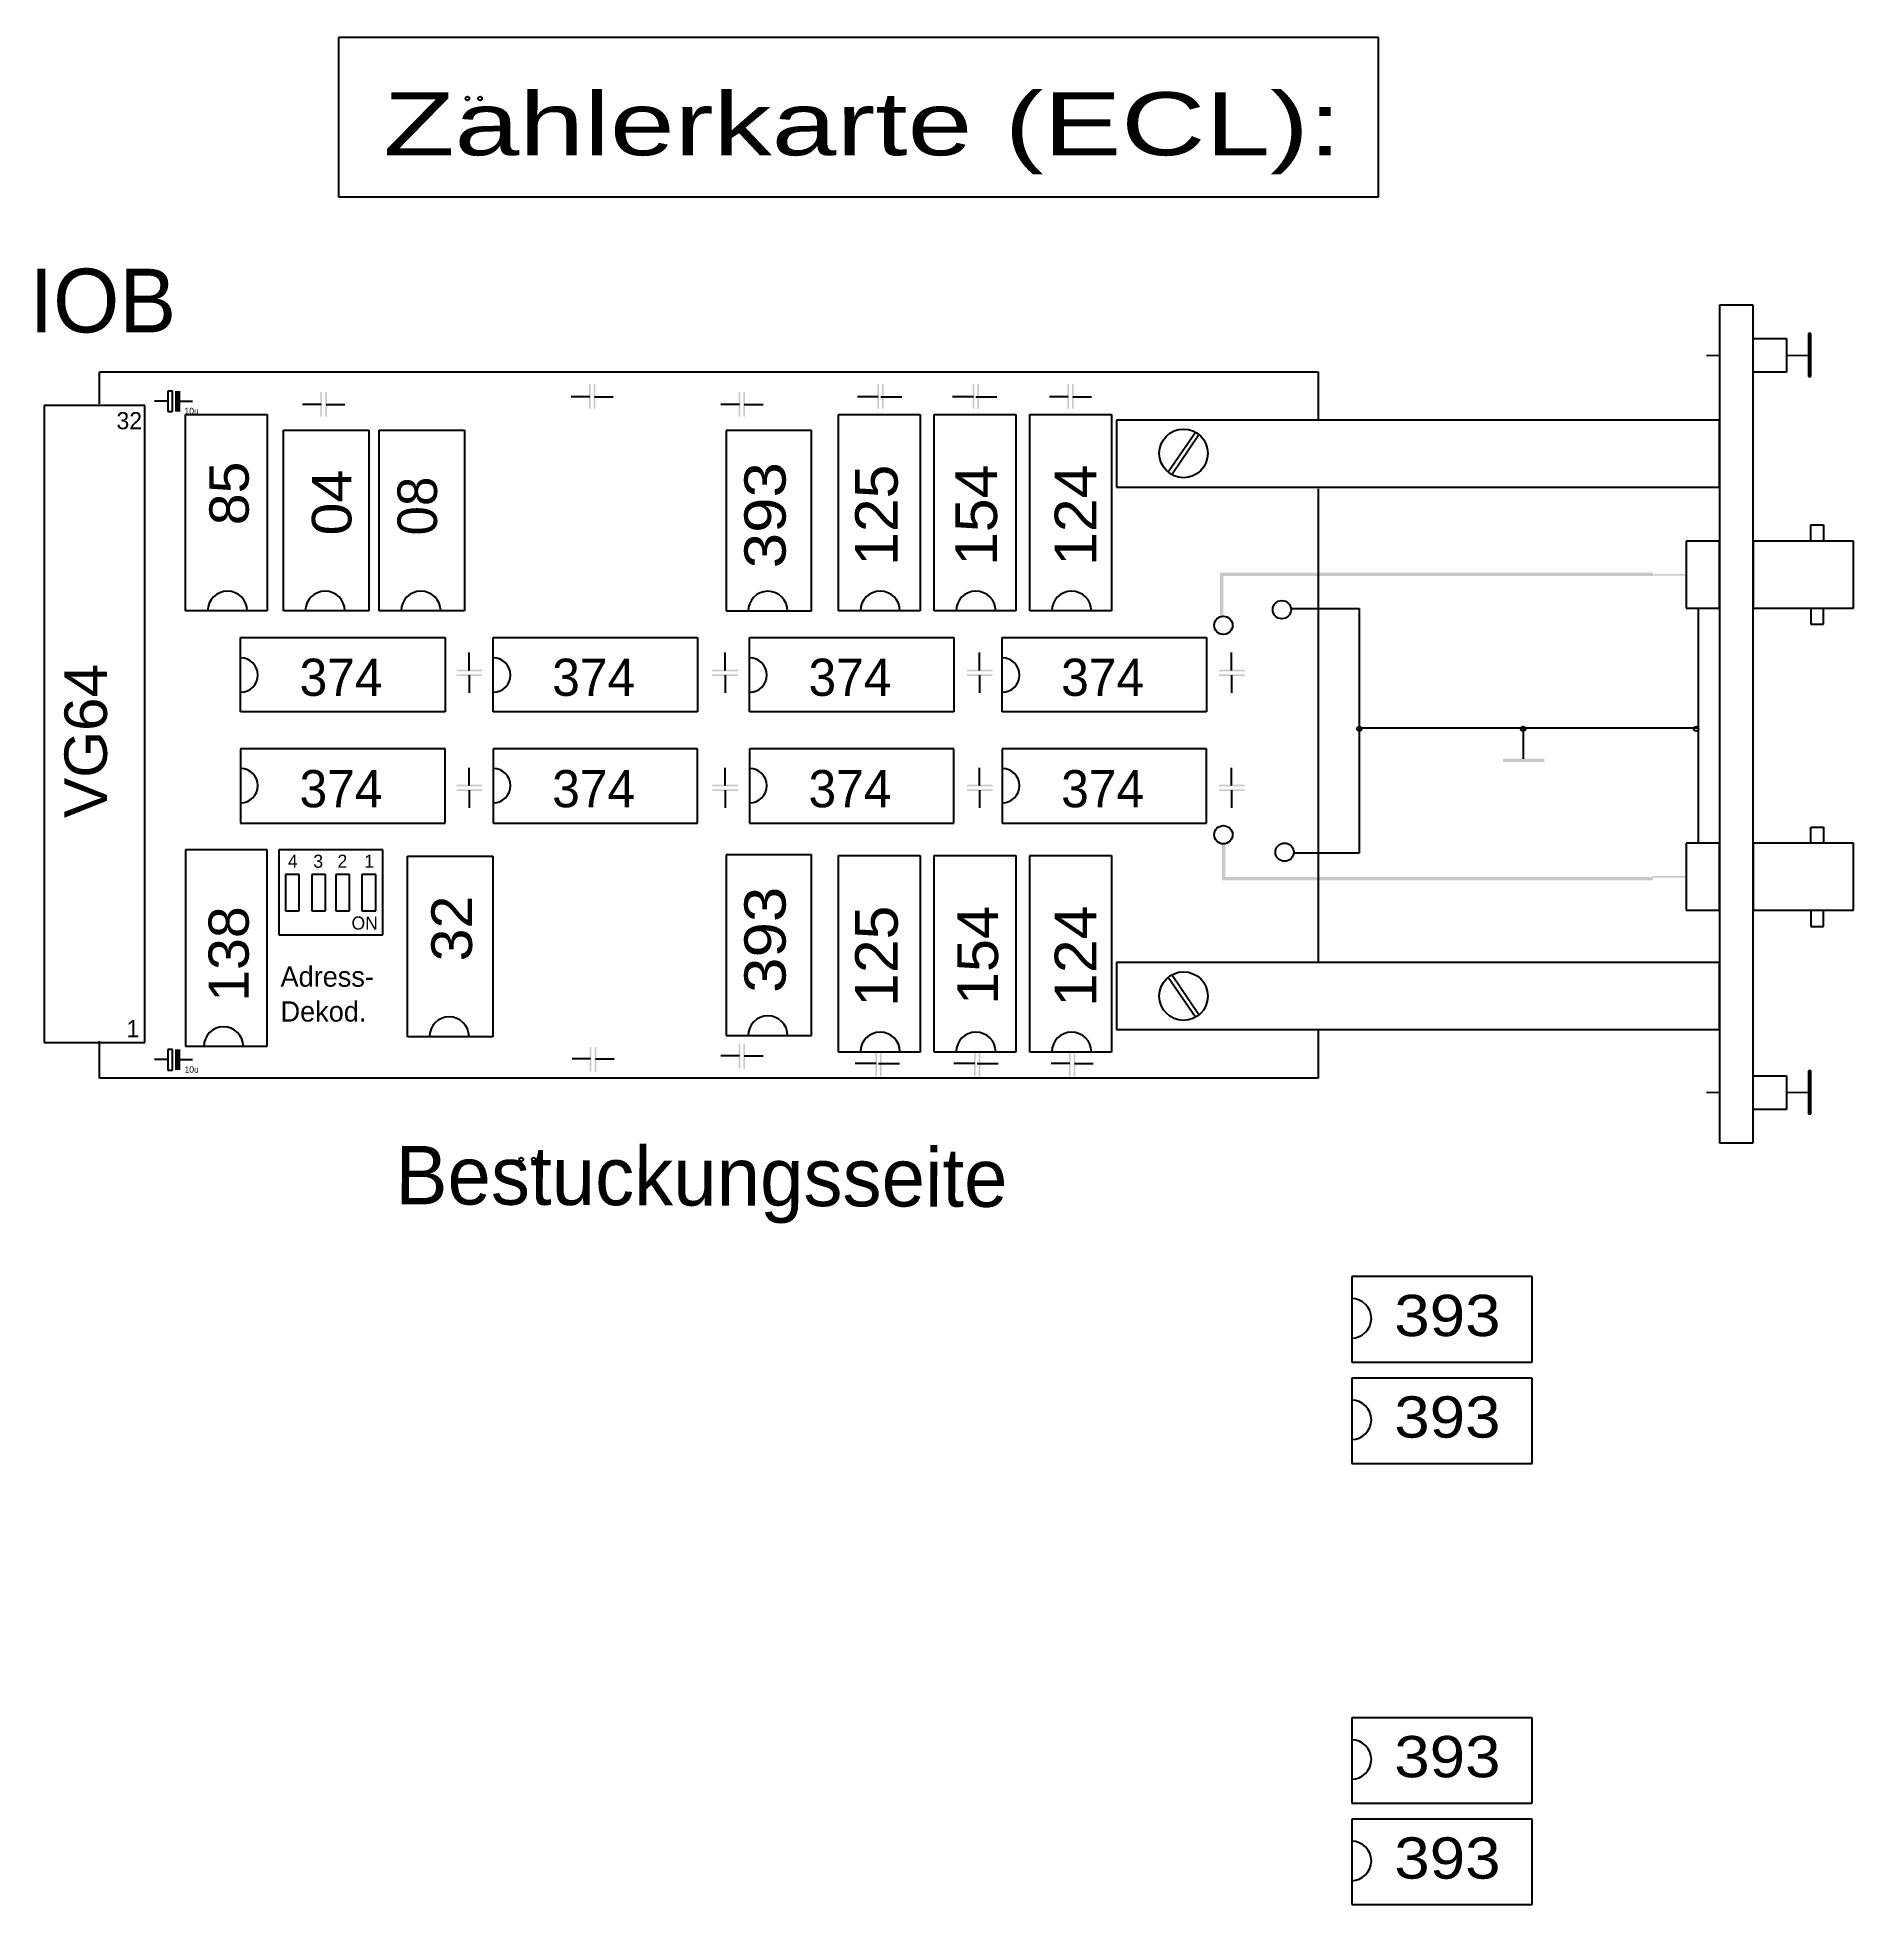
# Model space of a CAD drawing. Extents: x 1.6 to 12.4, y -2.7 to 8.4.
import ezdxf
from ezdxf.enums import TextEntityAlignment as Align

# ---------------------------------------------------------------- set-up
doc = ezdxf.new("R2010")
doc.units = 0
doc.layers.get('0').update_dxf_attribs({"linetype": 'CONTINUOUS'})
doc.layers.add('FUNCTIONS', color=7, linetype='CONTINUOUS')

# ---------------------------------------------------------------- blocks, each defined once
blk = doc.blocks.new('RECTANG')
at = {"color": 0}
for p, q in [((1, 1), (0, 1)), ((0, 1), (0, 0)), ((1, 0), (1, 1)), ((0, 0), (1, 0))]:
    blk.add_line(p, q, dxfattribs=at)
blk = doc.blocks.new('IC')
at = {"layer": 'FUNCTIONS', "color": 0}
blk.add_arc((4.884, 4.974), 0.118, 0, 180, dxfattribs=at)
at = {"layer": 'FUNCTIONS', "color": 0, "xscale": 0.5100592078199382, "yscale": 1.077464788732394, "zscale": 0.5100592078199382}
blk.add_blockref('RECTANG', (4.635, 4.975), dxfattribs=at)
at = {"layer": 'FUNCTIONS', "color": 0}
blk.add_text('393', height=0.2465, rotation=90, dxfattribs=at).set_placement((4.99, 5.229), (4.99, 5.863), align=Align.ALIGNED)

msp = doc.modelspace()

# ---------------------------------------------------------------- linework, layer by layer
at = {"color": 0}
for p, q in [((8.471, 6.04), (8.308, 5.803)), ((8.491, 6.026), (8.33, 5.787)), ((12.144, 5.393), (12.144, 5.488)), ((12.144, 5.488), (12.219, 5.488)), ((12.219, 5.488), (12.219, 5.393)), ((12.144, 4.99), (12.144, 4.895)), ((12.219, 4.895), (12.219, 4.99)), ((12.144, 4.895), (12.219, 4.895)), ((12.144, 3.684), (12.219, 3.684)), ((12.144, 3.589), (12.144, 3.684)), ((12.219, 3.684), (12.219, 3.589)), ((12.144, 3.187), (12.144, 3.091)), ((12.219, 3.091), (12.219, 3.187)), ((12.144, 3.091), (12.219, 3.091)), ((8.471, 2.55), (8.308, 2.788)), ((8.491, 2.564), (8.33, 2.803))]:
    msp.add_line(p, q, dxfattribs=at)
for centre, radius in [((4.126, 8.033), 0.0113), ((4.201, 8.033), 0.0113), ((8.4, 5.915), 0.145), ((8.4, 2.676), 0.145), ((4.447, 1.701), 0.0113), ((4.521, 1.701), 0.0113)]:
    msp.add_circle(centre, radius, dxfattribs=at)
for points in [[(11.521, 6.495), (11.521, 6.505), (11.6, 6.495), (11.6, 6.505)], [(12.001, 6.495), (12.001, 6.505), (12.127, 6.495), (12.127, 6.505)], [(11.2, 5.196), (11.2, 5.186), (11.4, 5.196), (11.4, 5.186)], [(11.2, 3.393), (11.2, 3.383), (11.4, 3.393), (11.4, 3.383)], [(11.521, 2.095), (11.521, 2.105), (11.6, 2.095), (11.6, 2.105)], [(12.001, 2.095), (12.001, 2.105), (12.127, 2.095), (12.127, 2.105)]]:
    msp.add_trace(points, dxfattribs=at)
at = {"layer": 'FUNCTIONS', "color": 0}
for p, q in [((1.929, 6.211), (1.929, 6.401)), ((1.929, 6.401), (9.203, 6.401)), ((9.203, 6.401), (9.203, 6.116)), ((4.856, 6.253), (4.744, 6.253)), ((4.884, 6.253), (4.996, 6.253)), ((6.564, 6.253), (6.453, 6.253)), ((6.578, 6.253), (6.466, 6.253)), ((6.593, 6.253), (6.704, 6.253)), ((6.606, 6.253), (6.718, 6.253)), ((7.133, 6.253), (7.021, 6.253)), ((7.146, 6.253), (7.034, 6.253)), ((7.161, 6.253), (7.273, 6.253)), ((7.174, 6.253), (7.286, 6.253)), ((7.711, 6.253), (7.599, 6.253)), ((7.739, 6.253), (7.851, 6.253)), ((2.339, 6.227), (2.257, 6.227)), ((2.409, 6.227), (2.485, 6.227)), ((3.253, 6.206), (3.142, 6.206)), ((3.282, 6.206), (3.393, 6.206)), ((5.749, 6.206), (5.638, 6.206)), ((5.778, 6.206), (5.89, 6.206)), ((9.203, 5.704), (9.203, 2.884)), ((9.039, 4.99), (9.449, 4.99)), ((9.449, 4.99), (9.449, 3.529)), ((11.472, 4.984), (11.472, 3.586)), ((4.136, 4.62), (4.136, 4.726)), ((5.664, 4.62), (5.664, 4.726)), ((7.183, 4.62), (7.183, 4.726)), ((8.687, 4.62), (8.687, 4.726)), ((4.136, 4.592), (4.136, 4.486)), ((5.664, 4.592), (5.664, 4.486)), ((7.183, 4.592), (7.183, 4.486)), ((8.687, 4.592), (8.687, 4.486)), ((9.448, 4.277), (11.472, 4.277)), ((10.427, 4.271), (10.427, 4.092)), ((4.136, 3.933), (4.136, 4.039)), ((5.664, 3.933), (5.664, 4.039)), ((7.183, 3.933), (7.183, 4.039)), ((8.687, 3.933), (8.687, 4.039)), ((4.136, 3.905), (4.136, 3.799)), ((5.664, 3.905), (5.664, 3.799)), ((7.183, 3.905), (7.183, 3.799)), ((8.687, 3.905), (8.687, 3.799)), ((9.449, 3.529), (9.055, 3.529)), ((9.203, 2.472), (9.203, 2.187)), ((1.929, 2.187), (1.929, 2.408)), ((2.339, 2.297), (2.257, 2.297)), ((2.409, 2.297), (2.485, 2.297)), ((4.861, 2.301), (4.75, 2.301)), ((4.89, 2.301), (5.001, 2.301)), ((5.749, 2.319), (5.638, 2.319)), ((5.778, 2.319), (5.89, 2.319)), ((6.552, 2.274), (6.44, 2.274)), ((6.565, 2.274), (6.453, 2.274)), ((6.58, 2.274), (6.692, 2.274)), ((6.593, 2.274), (6.705, 2.274)), ((7.141, 2.274), (7.029, 2.274)), ((7.154, 2.274), (7.042, 2.274)), ((7.169, 2.274), (7.281, 2.274)), ((7.182, 2.274), (7.294, 2.274)), ((7.721, 2.274), (7.609, 2.274)), ((7.749, 2.274), (7.861, 2.274)), ((9.203, 2.187), (1.929, 2.187))]:
    msp.add_line(p, q, dxfattribs=at)
for centre, radius in [((8.987, 4.982), 0.0545), ((8.638, 4.889), 0.0545), ((9.449, 4.271), 0.0134), ((10.427, 4.271), 0.0134), ((11.46, 4.271), 0.0134), ((8.638, 3.639), 0.0545), ((9.003, 3.535), 0.0545)]:
    msp.add_circle(centre, radius, dxfattribs=at)
for centre, radius, start, end in [((2.693, 4.975), 0.118, 0, 180), ((3.276, 4.975), 0.118, 0, 180), ((3.848, 4.975), 0.118, 0, 180), ((5.919, 4.974), 0.118, 0, 180), ((6.589, 4.975), 0.118, 0, 180), ((7.161, 4.975), 0.118, 0, 180), ((7.732, 4.975), 0.118, 0, 180), ((2.772, 4.592), 0.103, 270, 90), ((4.28, 4.592), 0.103, 270, 90), ((5.81, 4.592), 0.103, 270, 90), ((7.318, 4.592), 0.103, 270, 90), ((2.772, 3.932), 0.103, 270, 90), ((4.28, 3.932), 0.103, 270, 90), ((5.81, 3.932), 0.103, 270, 90), ((7.318, 3.932), 0.103, 270, 90), ((2.67, 2.375), 0.118, 0, 180), ((4.017, 2.434), 0.118, 0, 180), ((5.919, 2.44), 0.118, 0, 180), ((6.589, 2.343), 0.118, 0, 180), ((7.161, 2.343), 0.118, 0, 180), ((7.732, 2.343), 0.118, 0, 180)]:
    msp.add_arc(centre, radius, start, end, dxfattribs=at)
for points in [[(2.381, 6.164), (2.411, 6.164), (2.381, 6.287), (2.411, 6.287)], [(3.258, 6.134), (3.248, 6.134), (3.258, 6.282), (3.248, 6.282)], [(3.277, 6.134), (3.287, 6.134), (3.277, 6.282), (3.287, 6.282)], [(4.861, 6.181), (4.851, 6.181), (4.861, 6.329), (4.851, 6.329)], [(4.879, 6.181), (4.889, 6.181), (4.879, 6.329), (4.889, 6.329)], [(5.754, 6.134), (5.744, 6.134), (5.754, 6.282), (5.744, 6.282)], [(5.773, 6.134), (5.783, 6.134), (5.773, 6.282), (5.783, 6.282)], [(6.583, 6.181), (6.573, 6.181), (6.583, 6.329), (6.573, 6.329)], [(6.601, 6.181), (6.611, 6.181), (6.601, 6.329), (6.611, 6.329)], [(7.151, 6.181), (7.141, 6.181), (7.151, 6.329), (7.141, 6.329)], [(7.169, 6.181), (7.179, 6.181), (7.169, 6.329), (7.179, 6.329)], [(7.716, 6.181), (7.706, 6.181), (7.716, 6.329), (7.706, 6.329)], [(7.734, 6.181), (7.744, 6.181), (7.734, 6.329), (7.744, 6.329)], [(8.618, 4.936), (8.638, 4.936), (8.618, 5.203), (8.638, 5.183)], [(8.618, 5.203), (8.638, 5.183), (11.203, 5.203), (11.203, 5.183)], [(4.061, 4.625), (4.061, 4.615), (4.213, 4.625), (4.213, 4.615)], [(4.061, 4.587), (4.061, 4.597), (4.213, 4.587), (4.213, 4.597)], [(5.588, 4.625), (5.588, 4.615), (5.741, 4.625), (5.741, 4.615)], [(5.588, 4.587), (5.588, 4.597), (5.741, 4.587), (5.741, 4.597)], [(7.108, 4.625), (7.108, 4.615), (7.26, 4.625), (7.26, 4.615)], [(7.108, 4.587), (7.108, 4.597), (7.26, 4.587), (7.26, 4.597)], [(8.611, 4.625), (8.611, 4.615), (8.764, 4.625), (8.764, 4.615)], [(8.611, 4.587), (8.611, 4.597), (8.764, 4.587), (8.764, 4.597)], [(10.307, 4.094), (10.307, 4.074), (10.553, 4.094), (10.553, 4.074)], [(4.061, 3.938), (4.061, 3.928), (4.213, 3.938), (4.213, 3.928)], [(4.061, 3.9), (4.061, 3.91), (4.213, 3.9), (4.213, 3.91)], [(5.588, 3.938), (5.588, 3.928), (5.741, 3.938), (5.741, 3.928)], [(5.588, 3.9), (5.588, 3.91), (5.741, 3.9), (5.741, 3.91)], [(7.108, 3.938), (7.108, 3.928), (7.26, 3.938), (7.26, 3.928)], [(7.108, 3.9), (7.108, 3.91), (7.26, 3.9), (7.26, 3.91)], [(8.611, 3.938), (8.611, 3.928), (8.764, 3.938), (8.764, 3.928)], [(8.611, 3.9), (8.611, 3.91), (8.764, 3.9), (8.764, 3.91)], [(8.649, 3.586), (8.629, 3.586), (8.649, 3.387), (8.629, 3.367)], [(8.649, 3.387), (8.629, 3.367), (11.203, 3.387), (11.203, 3.367)], [(2.381, 2.235), (2.411, 2.235), (2.381, 2.358), (2.411, 2.358)], [(4.866, 2.373), (4.856, 2.373), (4.866, 2.225), (4.856, 2.225)], [(4.885, 2.373), (4.895, 2.373), (4.885, 2.225), (4.895, 2.225)], [(5.754, 2.391), (5.744, 2.391), (5.754, 2.243), (5.744, 2.243)], [(5.773, 2.391), (5.783, 2.391), (5.773, 2.243), (5.783, 2.243)], [(6.57, 2.346), (6.56, 2.346), (6.57, 2.198), (6.56, 2.198)], [(6.588, 2.346), (6.598, 2.346), (6.588, 2.198), (6.598, 2.198)], [(7.159, 2.346), (7.149, 2.346), (7.159, 2.198), (7.149, 2.198)], [(7.177, 2.346), (7.187, 2.346), (7.177, 2.198), (7.187, 2.198)], [(7.726, 2.346), (7.716, 2.346), (7.726, 2.198), (7.716, 2.198)], [(7.744, 2.346), (7.754, 2.346), (7.744, 2.198), (7.754, 2.198)]]:
    msp.add_trace(points, dxfattribs=at)

# ---------------------------------------------------------------- block references
at = {"color": 0}
for p, xscale, yscale, zscale in [((3.355, 7.447), 6.209416443025328, 0.950704225352113, 6.209416443025328), ((11.6, 1.8), 0.1999999999999993, 5.000000000000001, 0.1999999999999993), ((11.8, 6.6), 0.1999999999999993, -0.2000000000000002, 0.1999999999999993), ((12.13, 6.374), 0.01492249612476115, 0.2558904830854289, 0.01492249612476115), ((1.6, 2.4), 0.6000000000000001, 3.8, 0.6000000000000001), ((8, 5.713), 3.600000000000001, 0.3999999999999995, 3.600000000000001), ((11.4, 4.991), 0.2000000000000011, 0.3999999999999999, 0.2000000000000011), ((11.8, 4.991), 0.5999999999999996, 0.3999999999999999, 0.5999999999999996), ((11.4, 3.188), 0.2000000000000011, 0.3999999999999999, 0.2000000000000011), ((11.8, 3.188), 0.5999999999999996, 0.3999999999999999, 0.5999999999999996), ((8, 2.476), 3.600000000000001, 0.3999999999999995, 3.600000000000001), ((12.13, 1.974), 0.01492249612476115, 0.2558904830854289, 0.01492249612476115), ((11.8, 2.2), 0.1999999999999993, -0.2000000000000002, 0.1999999999999993)]:
    msp.add_blockref('RECTANG', p, dxfattribs=dict(at, xscale=xscale, yscale=yscale, zscale=zscale))
at = {"layer": 'FUNCTIONS', "color": 0}
for p, xscale, yscale, zscale in [((2.338, 6.164), 0.02694339578081717, 0.1232065288929842, 0.02694339578081717), ((2.443, 6.148), 0.4878827205234186, -1.172535211267606, 0.4878827205234186), ((6.34, 6.148), 0.4878827205234186, -1.172535211267606, 0.4878827205234186), ((6.911, 6.148), 0.4878827205234186, -1.172535211267606, 0.4878827205234186), ((7.483, 6.148), 0.4878827205234186, -1.172535211267606, 0.4878827205234186), ((3.027, 6.053), 0.5100592078199382, -1.077464788732394, 0.5100592078199382), ((3.599, 6.053), 0.5100592078199382, -1.077464788732394, 0.5100592078199382), ((5.67, 4.975), 0.5100592078199382, 1.077464788732394, 0.5100592078199382), ((2.772, 4.817), 1.219706801308547, -0.4436619718309855, 1.219706801308547), ((4.28, 4.817), 1.219706801308547, -0.4436619718309855, 1.219706801308547), ((5.81, 4.817), 1.219706801308547, -0.4436619718309855, 1.219706801308547), ((7.318, 4.817), 1.219706801308547, -0.4436619718309855, 1.219706801308547), ((2.772, 3.708), 1.219706801308547, 0.4436619718309855, 1.219706801308547), ((4.28, 3.708), 1.219706801308547, 0.4436619718309855, 1.219706801308547), ((5.81, 3.708), 1.219706801308547, 0.4436619718309855, 1.219706801308547), ((7.318, 3.708), 1.219706801308547, 0.4436619718309855, 1.219706801308547), ((2.443, 2.377), 0.4878827205234186, 1.172535211267606, 0.4878827205234186), ((3, 3.042), 0.6209416443025328, 0.5070422535211265, 0.6209416443025328), ((3.768, 3.511), 0.5100592078199382, -1.077464788732394, 0.5100592078199382), ((5.67, 2.441), 0.5100592078199382, 1.077464788732394, 0.5100592078199382), ((6.34, 3.515), 0.4878827205234186, -1.172535211267606, 0.4878827205234186), ((6.911, 3.515), 0.4878827205234186, -1.172535211267606, 0.4878827205234186), ((7.483, 3.515), 0.4878827205234186, -1.172535211267606, 0.4878827205234186), ((3.04, 3.185), 0.0819905340188205, 0.2175907558024202, 0.0819905340188205), ((3.196, 3.185), 0.0819905340188205, 0.2175907558024202, 0.0819905340188205), ((3.34, 3.185), 0.0819905340188205, 0.2175907558024202, 0.0819905340188205), ((3.496, 3.185), 0.0819905340188205, 0.2175907558024202, 0.0819905340188205), ((2.338, 2.235), 0.02694339578081717, 0.1232065288929842, 0.02694339578081717)]:
    msp.add_blockref('RECTANG', p, dxfattribs=dict(at, xscale=xscale, yscale=yscale, zscale=zscale))
at = {"layer": 'FUNCTIONS', "color": 0, "rotation": 270}
for p in [(4.429, 5.637), (4.429, 5.031), (4.429, 3.004), (4.429, 2.399)]:
    msp.add_blockref('IC', p, dxfattribs=at)

# ---------------------------------------------------------------- texts
at = {"color": 0}
msp.add_text('Bestuckungsseite', height=0.34859, rotation=359.7465, dxfattribs=at).set_placement((5.522, 1.426), align=Align.CENTER)
at = {"layer": 'FUNCTIONS', "color": 0}
msp.add_text('Zahlerkarte (ECL):', height=0.37637, dxfattribs=at).set_placement((3.624, 7.694), (9.341, 7.694), align=Align.ALIGNED)
for s, height, p in [('IOB', 0.3803, (1.511, 6.637)), ('32', 0.1024, (2.031, 6.059)), ('10u', 0.0379, (2.437, 6.149)), ('Adress-', 0.121, (3.01, 2.732)), ('Dekod.', 0.121, (3.01, 2.524)), ('1', 0.102, (2.091, 2.431)), ('10u', 0.0379, (2.437, 2.219))]:
    msp.add_text(s, height=height, dxfattribs=at).set_placement(p)
for s, height, p, p2 in [('85', 0.2349, (2.82, 5.486), (2.82, 5.866)), ('04', 0.236, (3.433, 5.425), (3.433, 5.818)), ('393', 0.2465, (6.025, 5.229), (6.025, 5.863)), ('125', 0.2542, (6.694, 5.243), (6.694, 5.848)), ('154', 0.2492, (7.287, 5.243), (7.287, 5.848)), ('124', 0.2492, (7.88, 5.243), (7.88, 5.848)), ('VG64', 0.2539, (1.974, 3.739), (1.974, 4.658)), ('32', 0.243, (4.153, 2.883), (4.153, 3.276)), ('393', 0.2465, (6.025, 2.695), (6.025, 3.329)), ('138', 0.2396, (2.82, 2.642), (2.82, 3.212)), ('125', 0.2542, (6.694, 2.611), (6.694, 3.216)), ('154', 0.2434, (7.293, 2.623), (7.293, 3.214)), ('124', 0.2492, (7.88, 2.611), (7.88, 3.216))]:
    msp.add_text(s, height=height, rotation=90, dxfattribs=at).set_placement(p, p2, align=Align.ALIGNED)
msp.add_text('08', height=0.236, rotation=90, dxfattribs=at).set_placement((3.944, 5.425))
for s, height, p in [('374', 0.2218, (3.371, 4.468)), ('374', 0.2218, (4.879, 4.468)), ('374', 0.2218, (6.409, 4.468)), ('374', 0.2218, (7.917, 4.468)), ('374', 0.2218, (3.371, 3.803)), ('374', 0.2218, (4.879, 3.803)), ('374', 0.2218, (6.409, 3.803)), ('374', 0.2218, (7.917, 3.803)), ('4', 0.0781, (3.083, 3.442)), ('3', 0.0781, (3.235, 3.442)), ('2', 0.0781, (3.379, 3.442)), ('1', 0.0781, (3.539, 3.442)), ('ON', 0.0781, (3.512, 3.073))]:
    msp.add_text(s, height=height, dxfattribs=at).set_placement(p, align=Align.CENTER)

doc.saveas('drawing.dxf')
